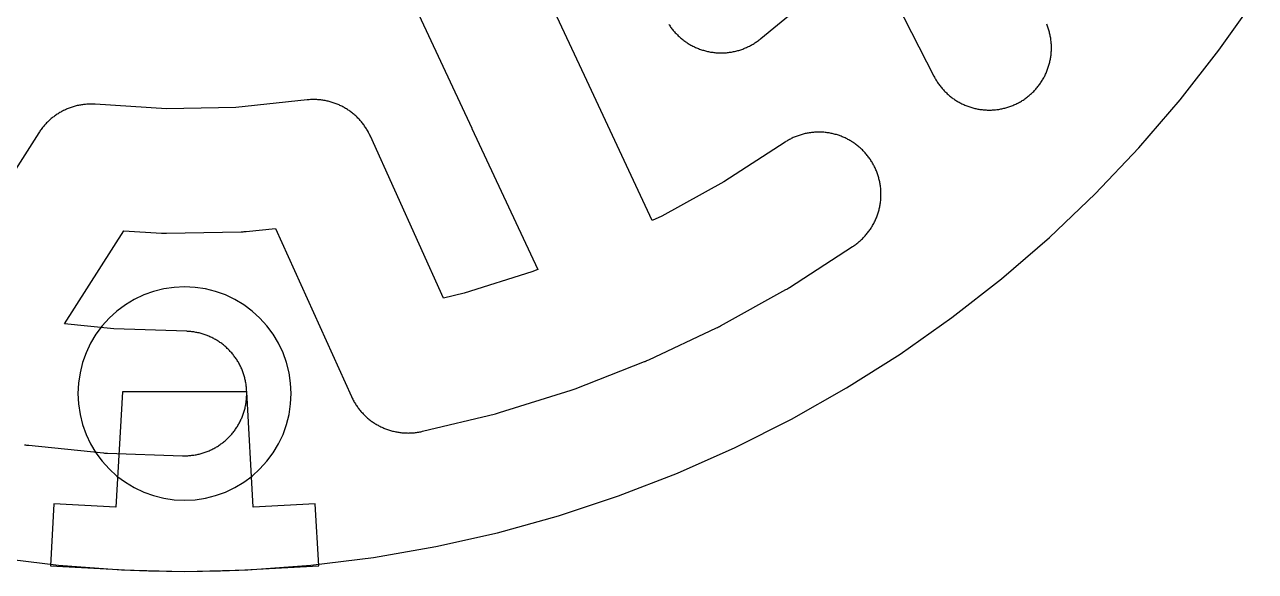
# Model space of a CAD drawing. Header units: millimetres. Extents: x -145 to 145, y -145 to 145.
# Drawn here: x -18 to 120.6, y -145 to -83.5 of the extents above; entities that cross this region are included whole.
import ezdxf

# ---------------------------------------------------------------- set-up
doc = ezdxf.new("R2010")
doc.units = ezdxf.units.MM
for name, color, linetype in [('BOUNDARY', 3, 'CONTINUOUS'), ('CORRIDORS', 1, 'CONTINUOUS'), ('WEDGE_CUT', 1, 'CONTINUOUS')]:
    doc.layers.add(name, color=color, linetype=linetype)

msp = doc.modelspace()

# ---------------------------------------------------------------- linework, layer by layer
at = {"layer": 'BOUNDARY'}
msp.add_lwpolyline([(-21.276, -143.431), (-14.212, -144.302), (-7.115, -144.825), (0, -145), (7.115, -144.825), (14.212, -144.302), (21.276, -143.431), (28.288, -142.214), (35.232, -140.655), (42.091, -138.756), (48.849, -136.524), (55.489, -133.963), (61.995, -131.078), (68.353, -127.879), (74.545, -124.371), (80.558, -120.563), (86.376, -116.465), (91.987, -112.087), (97.376, -107.438), (102.53, -102.53), (107.438, -97.376), (112.087, -91.987), (116.465, -86.376), (120.563, -80.558)], dxfattribs=at)
msp.add_lwpolyline([(12, -125), (11.942, -123.824), (11.769, -122.659), (11.483, -121.517), (11.087, -120.408), (10.583, -119.343), (9.978, -118.333), (9.276, -117.387), (8.485, -116.515), (7.613, -115.724), (6.667, -115.022), (5.657, -114.417), (4.592, -113.913), (3.483, -113.517), (2.341, -113.231), (1.176, -113.058), (0, -113), (-1.176, -113.058), (-2.341, -113.231), (-3.483, -113.517), (-4.592, -113.913), (-5.657, -114.417), (-6.667, -115.022), (-7.613, -115.724), (-8.485, -116.515), (-9.276, -117.387), (-9.978, -118.333), (-10.583, -119.343), (-11.087, -120.408), (-11.483, -121.517), (-11.769, -122.659), (-11.942, -123.824), (-12, -125), (-11.942, -126.176), (-11.769, -127.341), (-11.483, -128.483), (-11.087, -129.592), (-10.583, -130.657), (-9.978, -131.667), (-9.276, -132.613), (-8.485, -133.485), (-7.613, -134.276), (-6.667, -134.978), (-5.657, -135.583), (-4.592, -136.087), (-3.483, -136.483), (-2.341, -136.769), (-1.176, -136.942), (0, -137), (1.176, -136.942), (2.341, -136.769), (3.483, -136.483), (4.592, -136.087), (5.657, -135.583), (6.667, -134.978), (7.613, -134.276), (8.485, -133.485), (9.276, -132.613), (9.978, -131.667), (10.583, -130.657), (11.087, -129.592), (11.483, -128.483), (11.769, -127.341), (11.942, -126.176)], close=True, dxfattribs=at)
at = {"layer": 'CORRIDORS'}
for points in [[(21.758, -72.503), (32.348, -95.173), (32.349, -95.176), (39.781, -111.063), (39.107, -111.325), (31.498, -113.712), (29.153, -114.278), (20.919, -96.057), (20.869, -95.95), (20.818, -95.843), (20.765, -95.738), (20.71, -95.633), (20.653, -95.529), (20.594, -95.426), (20.534, -95.324), (20.472, -95.224), (20.408, -95.124), (20.343, -95.025), (20.276, -94.928), (20.207, -94.831), (20.137, -94.736), (20.065, -94.642), (19.992, -94.549), (19.917, -94.458), (19.84, -94.368), (19.762, -94.279), (19.683, -94.191), (19.602, -94.105), (19.519, -94.02), (19.435, -93.937), (19.35, -93.854), (19.264, -93.774), (19.176, -93.695), (19.086, -93.617), (18.996, -93.541), (18.904, -93.467), (18.811, -93.394), (18.716, -93.322), (18.621, -93.252), (18.524, -93.184), (18.426, -93.118), (18.327, -93.053), (18.227, -92.99), (18.126, -92.928), (18.024, -92.869), (17.921, -92.811), (17.817, -92.754), (17.712, -92.7), (17.606, -92.647), (17.499, -92.596), (17.391, -92.547), (17.283, -92.5), (17.174, -92.454), (17.064, -92.411), (16.953, -92.369), (16.841, -92.329), (16.729, -92.291), (16.617, -92.255), (16.503, -92.221), (16.389, -92.189), (16.275, -92.158), (16.16, -92.13), (16.045, -92.104), (15.929, -92.079), (15.813, -92.057), (15.696, -92.036), (15.58, -92.018), (15.462, -92.001), (15.345, -91.986), (15.227, -91.974), (15.11, -91.963), (14.992, -91.955), (14.873, -91.948), (14.755, -91.943), (14.637, -91.941), (14.519, -91.94), (14.4, -91.941), (14.282, -91.945), (14.164, -91.95), (14.046, -91.957), (13.928, -91.967), (13.813, -91.978), (5.782, -92.817), (-2.016, -92.976), (-10.076, -92.464), (-10.194, -92.458), (-10.313, -92.453), (-10.431, -92.451), (-10.549, -92.45), (-10.667, -92.452), (-10.786, -92.455), (-10.904, -92.461), (-11.022, -92.468), (-11.14, -92.478), (-11.258, -92.489), (-11.375, -92.502), (-11.493, -92.518), (-11.61, -92.535), (-11.726, -92.555), (-11.843, -92.576), (-11.959, -92.599), (-12.074, -92.625), (-12.189, -92.652), (-12.304, -92.681), (-12.418, -92.712), (-12.532, -92.745), (-12.645, -92.78), (-12.757, -92.817), (-12.869, -92.856), (-12.98, -92.897), (-13.091, -92.939), (-13.2, -92.983), (-13.309, -93.03), (-13.417, -93.078), (-13.525, -93.128), (-13.631, -93.179), (-13.737, -93.233), (-13.841, -93.288), (-13.945, -93.345), (-14.048, -93.404), (-14.149, -93.464), (-14.25, -93.527), (-14.35, -93.59), (-14.448, -93.656), (-14.545, -93.723), (-14.642, -93.792), (-14.737, -93.863), (-14.831, -93.935), (-14.923, -94.008), (-15.014, -94.083), (-15.105, -94.16), (-15.193, -94.238), (-15.281, -94.318), (-15.367, -94.399), (-15.451, -94.482), (-15.535, -94.566), (-15.617, -94.652), (-15.697, -94.738), (-15.776, -94.827), (-15.853, -94.916), (-15.929, -95.007), (-16.003, -95.099), (-16.076, -95.192), (-16.147, -95.287), (-16.217, -95.382), (-16.285, -95.479), (-16.351, -95.577), (-16.424, -95.69), (-31.064, -118.68)], [(-18.014, -130.76), (-17.897, -130.779), (-17.78, -130.796), (-17.663, -130.811), (-17.545, -130.824), (-9.146, -131.678), (-9.028, -131.689), (-8.91, -131.698), (-8.792, -131.705), (-8.675, -131.71), (-0.237, -131.996), (-0.119, -131.999), (-0.001, -132), (0.118, -131.999), (0.236, -131.996), (0.354, -131.991), (0.472, -131.984), (0.59, -131.975), (0.708, -131.964), (0.826, -131.951), (0.943, -131.936), (1.06, -131.919), (1.177, -131.9), (1.294, -131.879), (1.41, -131.857), (1.525, -131.832), (1.641, -131.805), (1.755, -131.776), (1.87, -131.746), (1.983, -131.713), (2.097, -131.679), (2.209, -131.642), (2.321, -131.604), (2.432, -131.564), (2.543, -131.522), (2.653, -131.478), (2.762, -131.432), (2.87, -131.384), (2.978, -131.335), (3.084, -131.284), (3.19, -131.231), (3.295, -131.176), (3.399, -131.119), (3.502, -131.061), (3.604, -131.001), (3.705, -130.939), (3.805, -130.876), (3.903, -130.811), (4.001, -130.744), (4.098, -130.675), (4.193, -130.605), (4.287, -130.534), (4.38, -130.46), (4.472, -130.386), (4.562, -130.309), (4.651, -130.231), (4.739, -130.152), (4.825, -130.071), (4.91, -129.989), (4.994, -129.905), (5.076, -129.82), (5.157, -129.734), (5.236, -129.646), (5.314, -129.557), (5.39, -129.466), (5.465, -129.374), (5.538, -129.281), (5.61, -129.187), (5.68, -129.092), (5.748, -128.995), (5.815, -128.897), (5.88, -128.799), (5.943, -128.699), (6.005, -128.598), (6.065, -128.496), (6.123, -128.393), (6.179, -128.289), (6.234, -128.184), (6.287, -128.078), (6.338, -127.971), (6.387, -127.864), (6.435, -127.755), (6.481, -127.646), (6.524, -127.536), (6.566, -127.426), (6.606, -127.314), (6.645, -127.202), (6.681, -127.09), (6.715, -126.976), (6.748, -126.863), (6.778, -126.748), (6.807, -126.633), (6.833, -126.518), (6.858, -126.402), (6.881, -126.286), (6.902, -126.17), (6.92, -126.053), (6.937, -125.936), (6.952, -125.819), (6.965, -125.701), (6.976, -125.583), (6.985, -125.465), (6.991, -125.347), (6.996, -125.229), (6.999, -125.11), (7, -124.992), (6.999, -124.874), (6.996, -124.756), (6.991, -124.637), (6.983, -124.519), (6.974, -124.401), (6.963, -124.283), (6.95, -124.166), (6.935, -124.049), (6.918, -123.931), (6.899, -123.815), (6.878, -123.698), (6.855, -123.582), (6.83, -123.467), (6.803, -123.351), (6.774, -123.237), (6.743, -123.122), (6.711, -123.009), (6.676, -122.895), (6.64, -122.783), (6.601, -122.671), (6.561, -122.56), (6.519, -122.449), (6.475, -122.339), (6.429, -122.23), (6.381, -122.122), (6.331, -122.015), (6.28, -121.908), (6.227, -121.802), (6.172, -121.698), (6.115, -121.594), (6.057, -121.491), (5.997, -121.389), (5.935, -121.288), (5.871, -121.188), (5.806, -121.09), (5.739, -120.992), (5.67, -120.896), (5.6, -120.8), (5.528, -120.706), (5.455, -120.613), (5.38, -120.522), (5.304, -120.432), (5.226, -120.343), (5.146, -120.255), (5.065, -120.169), (4.983, -120.084), (4.899, -120), (4.814, -119.918), (4.727, -119.837), (4.639, -119.758), (4.55, -119.681), (4.46, -119.604), (4.368, -119.53), (4.275, -119.457), (4.18, -119.385), (4.085, -119.315), (3.988, -119.247), (3.89, -119.181), (3.792, -119.116), (3.692, -119.052), (3.59, -118.991), (3.488, -118.931), (3.385, -118.873), (3.281, -118.817), (3.176, -118.762), (3.07, -118.709), (2.964, -118.658), (2.856, -118.609), (2.748, -118.562), (2.638, -118.516), (2.528, -118.473), (2.418, -118.431), (2.306, -118.391), (2.194, -118.353), (2.082, -118.317), (1.968, -118.282), (1.855, -118.25), (1.74, -118.22), (1.625, -118.191), (1.51, -118.165), (1.394, -118.14), (1.278, -118.118), (1.162, -118.097), (1.045, -118.078), (0.928, -118.062), (0.81, -118.047), (0.693, -118.034), (0.575, -118.024), (0.457, -118.015), (0.339, -118.008), (0.237, -118.004), (-7.967, -117.726), (-13.501, -117.163), (-6.837, -106.698), (-2.606, -106.967), (-2.488, -106.973), (-2.369, -106.978), (-2.251, -106.98), (-2.133, -106.981), (-2.019, -106.98), (6.354, -106.809), (6.472, -106.805), (6.59, -106.8), (6.708, -106.792), (6.826, -106.783), (6.938, -106.772), (10.242, -106.427), (18.781, -125.323), (18.831, -125.43), (18.882, -125.537), (18.935, -125.642), (18.99, -125.747), (19.047, -125.851), (19.106, -125.954), (19.166, -126.056), (19.228, -126.156), (19.292, -126.256), (19.357, -126.355), (19.424, -126.452), (19.493, -126.549), (19.563, -126.644), (19.635, -126.738), (19.708, -126.831), (19.783, -126.922), (19.86, -127.012), (19.938, -127.101), (20.017, -127.189), (20.098, -127.275), (20.181, -127.36), (20.265, -127.443), (20.35, -127.526), (20.436, -127.606), (20.524, -127.685), (20.614, -127.763), (20.704, -127.839), (20.796, -127.913), (20.889, -127.986), (20.984, -128.058), (21.079, -128.128), (21.176, -128.196), (21.274, -128.262), (21.373, -128.327), (21.473, -128.39), (21.574, -128.452), (21.676, -128.511), (21.779, -128.569), (21.883, -128.626), (21.988, -128.68), (22.094, -128.733), (22.201, -128.784), (22.309, -128.833), (22.417, -128.88), (22.526, -128.926), (22.636, -128.969), (22.747, -129.011), (22.859, -129.051), (22.971, -129.089), (23.083, -129.125), (23.197, -129.159), (23.311, -129.191), (23.425, -129.222), (23.54, -129.25), (23.655, -129.276), (23.771, -129.301), (23.887, -129.323), (24.004, -129.344), (24.12, -129.362), (24.238, -129.379), (24.355, -129.394), (24.473, -129.406), (24.59, -129.417), (24.708, -129.425), (24.827, -129.432), (24.945, -129.437), (25.063, -129.439), (25.181, -129.44), (25.3, -129.439), (25.418, -129.435), (25.536, -129.43), (25.654, -129.423), (25.772, -129.413), (25.89, -129.402), (26.008, -129.388), (26.125, -129.373), (26.242, -129.356), (26.359, -129.337), (26.475, -129.315), (26.591, -129.292), (26.707, -129.267), (26.8, -129.245), (35.008, -127.267), (35.123, -127.238), (35.237, -127.208), (35.351, -127.175), (35.463, -127.141), (43.518, -124.614), (43.631, -124.578), (43.743, -124.539), (43.854, -124.499), (43.964, -124.457), (51.787, -121.409), (51.845, -121.387), (51.873, -121.376), (51.939, -121.35), (52.022, -121.315), (52.05, -121.303), (52.159, -121.255), (52.172, -121.249), (52.264, -121.207), (59.908, -117.619), (60.015, -117.567), (60.121, -117.515), (60.226, -117.46), (60.33, -117.403), (67.715, -113.306), (67.818, -113.248), (67.92, -113.188), (68.021, -113.126), (68.12, -113.063), (75.211, -108.478), (75.31, -108.413), (75.407, -108.346), (75.504, -108.278), (75.599, -108.208), (75.693, -108.136), (75.786, -108.063), (75.878, -107.988), (75.969, -107.912), (76.058, -107.834), (76.146, -107.755), (76.232, -107.674), (76.317, -107.592), (76.401, -107.508), (76.483, -107.423), (76.564, -107.337), (76.643, -107.249), (76.721, -107.16), (76.797, -107.07), (76.872, -106.978), (76.945, -106.885), (77.017, -106.791), (77.087, -106.695), (77.155, -106.599), (77.222, -106.501), (77.287, -106.402), (77.351, -106.302), (77.412, -106.202), (77.472, -106.1), (77.531, -105.997), (77.587, -105.893), (77.642, -105.788), (77.695, -105.682), (77.746, -105.575), (77.796, -105.468), (77.843, -105.359), (77.889, -105.25), (77.933, -105.14), (77.975, -105.03), (78.015, -104.919), (78.053, -104.807), (78.089, -104.694), (78.124, -104.581), (78.156, -104.467), (78.187, -104.353), (78.216, -104.238), (78.242, -104.123), (78.267, -104.007), (78.29, -103.891), (78.311, -103.774), (78.33, -103.658), (78.347, -103.54), (78.361, -103.423), (78.374, -103.305), (78.385, -103.188), (78.394, -103.07), (78.401, -102.952), (78.406, -102.833), (78.409, -102.715), (78.41, -102.597), (78.409, -102.478), (78.406, -102.36), (78.401, -102.242), (78.394, -102.124), (78.385, -102.006), (78.374, -101.888), (78.361, -101.77), (78.346, -101.653), (78.329, -101.536), (78.31, -101.419), (78.289, -101.303), (78.266, -101.187), (78.241, -101.071), (78.214, -100.956), (78.185, -100.841), (78.155, -100.727), (78.122, -100.613), (78.088, -100.5), (78.051, -100.387), (78.013, -100.275), (77.972, -100.164), (77.93, -100.053), (77.886, -99.944), (77.841, -99.835), (77.793, -99.726), (77.743, -99.619), (77.692, -99.512), (77.639, -99.406), (77.584, -99.302), (77.528, -99.198), (77.469, -99.095), (77.409, -98.993), (77.347, -98.892), (77.284, -98.792), (77.218, -98.693), (77.152, -98.596), (77.083, -98.499), (77.013, -98.404), (76.941, -98.31), (76.868, -98.217), (76.793, -98.125), (76.717, -98.035), (76.639, -97.946), (76.559, -97.858), (76.479, -97.772), (76.396, -97.687), (76.312, -97.603), (76.227, -97.521), (76.141, -97.441), (76.053, -97.361), (75.964, -97.284), (75.873, -97.207), (75.781, -97.133), (75.688, -97.06), (75.594, -96.988), (75.499, -96.918), (75.402, -96.85), (75.304, -96.783), (75.205, -96.718), (75.105, -96.655), (75.004, -96.593), (74.902, -96.533), (74.799, -96.475), (74.695, -96.419), (74.59, -96.364), (74.484, -96.311), (74.378, -96.26), (74.27, -96.211), (74.162, -96.164), (74.053, -96.118), (73.943, -96.074), (73.832, -96.032), (73.721, -95.992), (73.609, -95.954), (73.496, -95.918), (73.383, -95.884), (73.269, -95.851), (73.155, -95.821), (73.04, -95.792), (72.924, -95.766), (72.809, -95.741), (72.693, -95.719), (72.576, -95.698), (72.459, -95.679), (72.342, -95.662), (72.225, -95.648), (72.107, -95.635), (71.989, -95.624), (71.871, -95.615), (71.753, -95.608), (71.635, -95.604), (71.517, -95.601), (71.398, -95.6), (71.28, -95.601), (71.162, -95.604), (71.044, -95.61), (70.925, -95.617), (70.808, -95.626), (70.69, -95.637), (70.572, -95.65), (70.455, -95.665), (70.338, -95.683), (70.221, -95.702), (70.105, -95.723), (69.988, -95.746), (69.873, -95.771), (69.758, -95.798), (69.643, -95.827), (69.529, -95.858), (69.415, -95.89), (69.302, -95.925), (69.189, -95.962), (69.077, -96), (68.966, -96.04), (68.856, -96.083), (68.746, -96.127), (68.637, -96.173), (68.529, -96.221), (68.421, -96.27), (68.315, -96.322), (68.209, -96.375), (68.104, -96.43), (68, -96.487), (67.898, -96.545), (67.796, -96.605), (67.695, -96.667), (67.609, -96.722), (60.714, -101.18), (53.745, -105.046), (52.661, -105.555), (45.031, -89.244), (37.419, -72.95)], [(76.766, -74.469), (84.37, -89.312), (84.425, -89.417), (84.481, -89.52), (84.54, -89.623), (84.6, -89.725), (84.662, -89.826), (84.725, -89.926), (84.79, -90.025), (84.857, -90.122), (84.926, -90.219), (84.996, -90.314), (85.067, -90.408), (85.141, -90.501), (85.216, -90.593), (85.292, -90.683), (85.37, -90.772), (85.449, -90.86), (85.53, -90.947), (85.612, -91.032), (85.696, -91.115), (85.781, -91.197), (85.868, -91.278), (85.956, -91.357), (86.045, -91.435), (86.135, -91.511), (86.227, -91.586), (86.32, -91.659), (86.414, -91.731), (86.51, -91.801), (86.606, -91.869), (86.704, -91.936), (86.803, -92.001), (86.903, -92.064), (87.004, -92.126), (87.106, -92.186), (87.209, -92.244), (87.313, -92.3), (87.418, -92.355), (87.524, -92.408), (87.63, -92.459), (87.738, -92.508), (87.846, -92.556), (87.955, -92.601), (88.065, -92.645), (88.176, -92.687), (88.287, -92.727), (88.399, -92.765), (88.512, -92.801), (88.625, -92.836), (88.739, -92.868), (88.853, -92.899), (88.968, -92.927), (89.083, -92.954), (89.199, -92.978), (89.315, -93.001), (89.432, -93.022), (89.549, -93.041), (89.666, -93.057), (89.783, -93.072), (89.901, -93.085), (90.019, -93.096), (90.137, -93.105), (90.255, -93.111), (90.373, -93.116), (90.491, -93.119), (90.61, -93.12), (90.728, -93.119), (90.846, -93.116), (90.964, -93.111), (91.082, -93.103), (91.2, -93.094), (91.318, -93.083), (91.436, -93.07), (91.553, -93.055), (91.67, -93.038), (91.787, -93.019), (91.903, -92.998), (92.019, -92.975), (92.135, -92.95), (92.25, -92.923), (92.365, -92.894), (92.479, -92.863), (92.593, -92.83), (92.706, -92.796), (92.819, -92.759), (92.931, -92.721), (93.042, -92.68), (93.152, -92.638), (93.262, -92.594), (93.371, -92.548), (93.479, -92.5), (93.587, -92.451), (93.693, -92.399), (93.799, -92.346), (93.904, -92.291), (94.008, -92.234), (94.111, -92.176), (94.213, -92.116), (94.313, -92.054), (94.413, -91.99), (94.512, -91.925), (94.609, -91.858), (94.706, -91.789), (94.801, -91.719), (94.895, -91.647), (94.988, -91.574), (95.079, -91.499), (95.17, -91.423), (95.259, -91.345), (95.346, -91.265), (95.433, -91.184), (95.518, -91.102), (95.601, -91.018), (95.683, -90.933), (95.764, -90.846), (95.843, -90.758), (95.92, -90.669), (95.997, -90.578), (96.071, -90.486), (96.144, -90.393), (96.216, -90.299), (96.285, -90.204), (96.354, -90.107), (96.42, -90.009), (96.485, -89.91), (96.548, -89.81), (96.61, -89.709), (96.67, -89.607), (96.728, -89.504), (96.784, -89.4), (96.839, -89.295), (96.891, -89.189), (96.942, -89.082), (96.992, -88.974), (97.039, -88.866), (97.084, -88.757), (97.128, -88.647), (97.17, -88.536), (97.21, -88.425), (97.248, -88.313), (97.284, -88.2), (97.318, -88.087), (97.35, -87.973), (97.381, -87.859), (97.409, -87.744), (97.436, -87.628), (97.46, -87.513), (97.483, -87.396), (97.503, -87.28), (97.522, -87.163), (97.538, -87.046), (97.553, -86.929), (97.566, -86.811), (97.577, -86.693), (97.585, -86.575), (97.592, -86.457), (97.597, -86.339), (97.599, -86.22), (97.6, -86.102), (97.599, -85.984), (97.595, -85.866), (97.59, -85.747), (97.583, -85.629), (97.573, -85.511), (97.562, -85.393), (97.549, -85.276), (97.534, -85.159), (97.516, -85.042), (97.497, -84.925), (97.476, -84.808), (97.453, -84.692), (97.428, -84.577), (97.401, -84.462), (97.372, -84.347), (97.341, -84.233), (97.308, -84.119), (97.273, -84.006), (97.236, -83.893), (97.198, -83.782), (97.157, -83.67), (97.115, -83.56), (97.071, -83.45)], [(54.529, -83.486), (54.594, -83.585), (54.661, -83.683), (54.729, -83.78), (54.799, -83.875), (54.87, -83.969), (54.943, -84.062), (55.018, -84.154), (55.094, -84.245), (55.172, -84.334), (55.251, -84.422), (55.332, -84.508), (55.414, -84.593), (55.498, -84.677), (55.583, -84.759), (55.669, -84.84), (55.757, -84.92), (55.846, -84.997), (55.936, -85.074), (56.028, -85.149), (56.121, -85.222), (56.215, -85.294), (56.31, -85.364), (56.407, -85.432), (56.504, -85.499), (56.603, -85.564), (56.703, -85.628), (56.804, -85.69), (56.906, -85.75), (57.009, -85.808), (57.113, -85.865), (57.217, -85.92), (57.323, -85.973), (57.43, -86.024), (57.537, -86.073), (57.646, -86.121), (57.755, -86.167), (57.865, -86.211), (57.975, -86.253), (58.086, -86.293), (58.198, -86.331), (58.311, -86.368), (58.424, -86.402), (58.538, -86.435), (58.652, -86.466), (58.767, -86.494), (58.882, -86.521), (58.998, -86.546), (59.114, -86.569), (59.23, -86.59), (59.347, -86.609), (59.464, -86.626), (59.582, -86.641), (59.699, -86.654), (59.817, -86.665), (59.935, -86.674), (60.053, -86.681), (60.171, -86.686), (60.29, -86.689), (60.408, -86.69), (60.526, -86.689), (60.644, -86.686), (60.763, -86.681), (60.881, -86.674), (60.999, -86.665), (61.117, -86.654), (61.234, -86.641), (61.352, -86.626), (61.469, -86.609), (61.585, -86.591), (61.702, -86.57), (61.818, -86.547), (61.934, -86.522), (62.049, -86.495), (62.164, -86.467), (62.278, -86.436), (62.392, -86.404), (62.505, -86.369), (62.618, -86.333), (62.73, -86.294), (62.841, -86.254), (62.952, -86.212), (63.061, -86.168), (63.171, -86.123), (63.279, -86.075), (63.386, -86.026), (63.493, -85.974), (63.599, -85.921), (63.704, -85.867), (63.808, -85.81), (63.911, -85.752), (64.013, -85.692), (64.113, -85.63), (64.213, -85.567), (64.312, -85.501), (64.41, -85.435), (64.506, -85.366), (64.602, -85.296), (64.696, -85.225), (64.789, -85.151), (64.868, -85.087), (71.324, -79.755)]]:
    msp.add_lwpolyline(points, dxfattribs=at)
at = {"layer": 'WEDGE_CUT'}
msp.add_lwpolyline([(-7, -124.804), (-7.728, -137.783), (-14.717, -137.391), (-15.109, -144.38), (-8.12, -144.772), (-6.091, -144.872), (-4.062, -144.943), (-2.031, -144.986), (0, -145), (2.031, -144.986), (4.062, -144.943), (6.091, -144.872), (8.12, -144.772), (15.109, -144.38), (14.717, -137.391), (7.728, -137.783), (7, -124.804)], close=True, dxfattribs=at)

doc.saveas('drawing.dxf')
